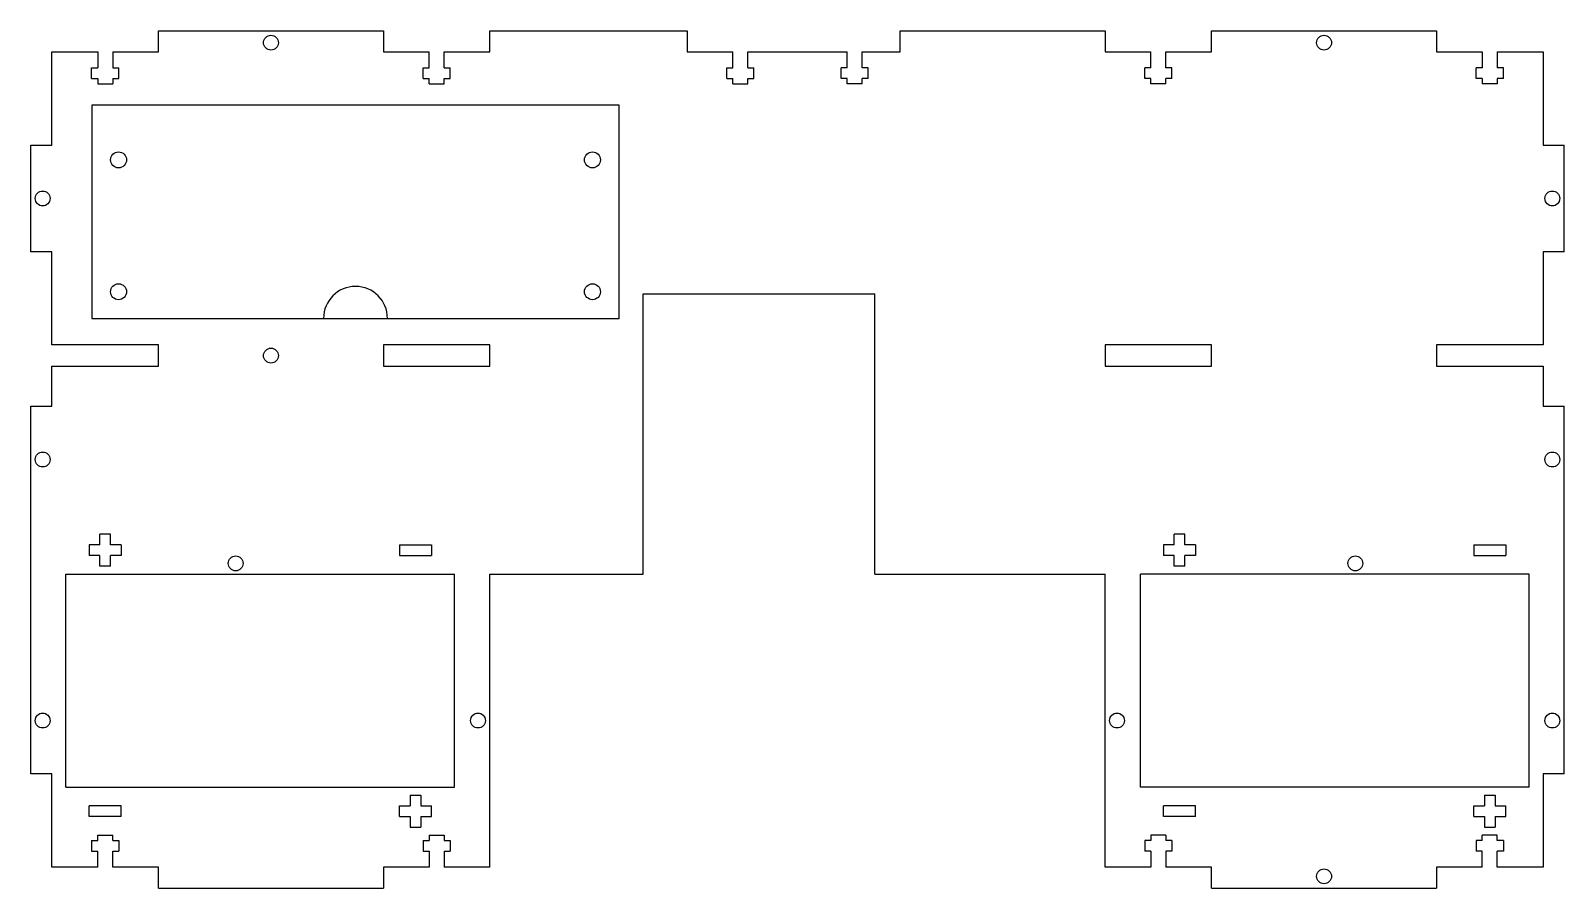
# Model space of a CAD drawing. Header units: millimetres. Extents: x -144 to 144, y -80 to 80.
import ezdxf

# ---------------------------------------------------------------- set-up
doc = ezdxf.new("R2010")
doc.units = ezdxf.units.MM

msp = doc.modelspace()

# ---------------------------------------------------------------- linework, layer by layer
at = {"color": 7, "linetype": 'Continuous', "lineweight": 25}
for p, q in [((-120, 80.5), (-77.75, 80.5)), ((-120, 76.5), (-120, 80.5)), ((-77.75, 80.5), (-77.75, 76.5)), ((-57.75, 80.5), (-20.75, 80.5)), ((-57.75, 76.5), (-57.75, 80.5)), ((-20.75, 80.5), (-20.75, 76.5)), ((19.25, 80.5), (57.75, 80.5)), ((19.25, 76.5), (19.25, 80.5)), ((57.75, 80.5), (57.75, 76.5)), ((77.75, 80.5), (120, 80.5)), ((77.75, 76.5), (77.75, 80.5)), ((120, 80.5), (120, 76.5)), ((-140, 76.5), (-131.4, 76.5)), ((-140, 59), (-140, 76.5)), ((-131.4, 76.5), (-131.4, 73.5)), ((-128.6, 76.5), (-120, 76.5)), ((-128.6, 76.5), (-128.6, 73.5)), ((-77.75, 76.5), (-69.15, 76.5)), ((-69.15, 73.5), (-69.15, 76.5)), ((-66.35, 76.5), (-57.75, 76.5)), ((-66.35, 73.5), (-66.35, 76.5)), ((-20.75, 76.5), (-12.15, 76.5)), ((-12.15, 73.5), (-12.15, 76.5)), ((-9.35, 76.5), (9.35, 76.5)), ((-9.35, 73.5), (-9.35, 76.5)), ((9.35, 73.5), (9.35, 76.5)), ((12.15, 76.5), (19.25, 76.5)), ((12.15, 73.5), (12.15, 76.5)), ((57.75, 76.5), (66.35, 76.5)), ((66.35, 73.5), (66.35, 76.5)), ((69.15, 76.5), (77.75, 76.5)), ((69.15, 73.5), (69.15, 76.5)), ((120, 76.5), (128.6, 76.5)), ((128.6, 76.5), (128.6, 73.5)), ((131.4, 76.5), (140, 76.5)), ((131.4, 76.5), (131.4, 73.5)), ((140, 76.5), (140, 59)), ((-132.55, 71.5), (-132.55, 73.5)), ((-132.55, 73.5), (-131.4, 73.5)), ((-128.6, 73.5), (-127.45, 73.5)), ((-127.45, 71.5), (-127.45, 73.5)), ((-70.3, 71.5), (-70.3, 73.5)), ((-70.3, 73.5), (-69.15, 73.5)), ((-66.35, 73.5), (-65.2, 73.5)), ((-65.2, 71.5), (-65.2, 73.5)), ((-13.3, 71.5), (-13.3, 73.5)), ((-13.3, 73.5), (-12.15, 73.5)), ((-9.35, 73.5), (-8.2, 73.5)), ((-8.2, 71.5), (-8.2, 73.5)), ((8.2, 71.5), (8.2, 73.5)), ((9.35, 73.5), (8.2, 73.5)), ((13.3, 73.5), (12.15, 73.5)), ((13.3, 71.5), (13.3, 73.5)), ((65.2, 71.5), (65.2, 73.5)), ((66.35, 73.5), (65.2, 73.5)), ((70.3, 73.5), (69.15, 73.5)), ((70.3, 71.5), (70.3, 73.5)), ((127.45, 71.5), (127.45, 73.5)), ((128.6, 73.5), (127.45, 73.5)), ((132.55, 73.5), (131.4, 73.5)), ((132.55, 71.5), (132.55, 73.5)), ((-132.55, 71.5), (-131.4, 71.5)), ((-131.4, 71.5), (-131.4, 70.5)), ((-131.4, 70.5), (-128.6, 70.5)), ((-128.6, 71.5), (-127.45, 71.5)), ((-128.6, 71.5), (-128.6, 70.5)), ((-70.3, 71.5), (-69.15, 71.5)), ((-69.15, 70.5), (-69.15, 71.5)), ((-69.15, 70.5), (-66.35, 70.5)), ((-66.35, 71.5), (-65.2, 71.5)), ((-66.35, 70.5), (-66.35, 71.5)), ((-13.3, 71.5), (-12.15, 71.5)), ((-12.15, 70.5), (-12.15, 71.5)), ((-12.15, 70.5), (-9.35, 70.5)), ((-9.35, 71.5), (-8.2, 71.5)), ((-9.35, 70.5), (-9.35, 71.5)), ((9.35, 71.5), (8.2, 71.5)), ((9.35, 70.5), (9.35, 71.5)), ((12.15, 70.5), (9.35, 70.5)), ((13.3, 71.5), (12.15, 71.5)), ((12.15, 70.5), (12.15, 71.5)), ((66.35, 71.5), (65.2, 71.5)), ((66.35, 70.5), (66.35, 71.5)), ((69.15, 70.5), (66.35, 70.5)), ((70.3, 71.5), (69.15, 71.5)), ((69.15, 70.5), (69.15, 71.5)), ((128.6, 71.5), (127.45, 71.5)), ((128.6, 71.5), (128.6, 70.5)), ((131.4, 70.5), (128.6, 70.5)), ((132.55, 71.5), (131.4, 71.5)), ((131.4, 71.5), (131.4, 70.5)), ((-132.51, 66.51), (-132.51, 26.49)), ((-33.49, 66.51), (-132.51, 66.51)), ((-33.5, 66.5), (-132.5, 66.5)), ((-132.5, 66.5), (-132.5, 26.5)), ((-33.5, 26.5), (-33.5, 66.5)), ((-33.49, 26.49), (-33.49, 66.51)), ((-144, 59), (-140, 59)), ((-144, 39), (-144, 59)), ((140, 59), (144, 59)), ((144, 39), (144, 59)), ((-140, 39), (-144, 39)), ((-140, 21.5), (-140, 39)), ((140, 39), (140, 21.5)), ((144, 39), (140, 39)), ((-29, -21.5), (-29, 31.1)), ((-29, 31.1), (14.5, 31.1)), ((14.5, -21.5), (14.5, 31.1)), ((-132.51, 26.49), (-33.49, 26.49)), ((-132.5, 26.5), (-89, 26.5)), ((-77, 26.5), (-33.5, 26.5)), ((-120, 21.5), (-140, 21.5)), ((-120, 17.5), (-120, 21.5)), ((-77.75, 21.5), (-77.75, 17.5)), ((-57.75, 21.5), (-77.75, 21.5)), ((-57.75, 17.5), (-57.75, 21.5)), ((57.75, 21.5), (57.75, 17.5)), ((77.75, 21.5), (57.75, 21.5)), ((77.75, 17.5), (77.75, 21.5)), ((120, 21.5), (120, 17.5)), ((140, 21.5), (120, 21.5)), ((-140, 17.5), (-120, 17.5)), ((-140, 10), (-140, 17.5)), ((-77.75, 17.5), (-57.75, 17.5)), ((57.75, 17.5), (77.75, 17.5)), ((120, 17.5), (140, 17.5)), ((140, 17.5), (140, 10)), ((-144, 10), (-140, 10)), ((-144, -59), (-144, 10)), ((140, 10), (144, 10)), ((144, -59), (144, 10)), ((-131, -16), (-131, -14)), ((-129, -14), (-131, -14)), ((-129, -16), (-129, -14)), ((70.75, -16), (70.75, -14)), ((72.75, -14), (70.75, -14)), ((72.75, -16), (72.75, -14)), ((-133, -16), (-133, -18)), ((-131, -16), (-133, -16)), ((-127, -16), (-129, -16)), ((-127, -16), (-127, -18)), ((-74.75, -16), (-74.75, -18)), ((-74.75, -16), (-68.75, -16)), ((-68.75, -16), (-68.75, -18)), ((68.75, -16), (68.75, -18)), ((70.75, -16), (68.75, -16)), ((74.75, -16), (72.75, -16)), ((74.75, -16), (74.75, -18)), ((127, -16), (127, -18)), ((127, -16), (133, -16)), ((133, -16), (133, -18)), ((-131, -18), (-133, -18)), ((-131, -20), (-131, -18)), ((-129, -20), (-131, -20)), ((-129, -20), (-129, -18)), ((-127, -18), (-129, -18)), ((-74.75, -18), (-68.75, -18)), ((70.75, -18), (68.75, -18)), ((70.75, -20), (70.75, -18)), ((72.75, -20), (70.75, -20)), ((72.75, -20), (72.75, -18)), ((74.75, -18), (72.75, -18)), ((127, -18), (133, -18)), ((-137.38, -61.5), (-137.38, -21.5)), ((-137.38, -21.5), (-64.38, -21.5)), ((-64.38, -61.5), (-64.38, -21.5)), ((-57.75, -76.5), (-57.75, -21.5)), ((-57.75, -21.5), (-29, -21.5)), ((14.5, -21.5), (57.75, -21.5)), ((57.75, -76.5), (57.75, -21.5)), ((64.38, -61.5), (64.38, -21.5)), ((137.38, -21.5), (64.38, -21.5)), ((137.38, -61.5), (137.38, -21.5)), ((-140, -59), (-144, -59)), ((-140, -76.5), (-140, -59)), ((140, -59), (140, -76.5)), ((144, -59), (140, -59)), ((-137.38, -61.5), (-64.38, -61.5)), ((-72.75, -63), (-72.75, -65)), ((-72.75, -63), (-70.75, -63)), ((-70.75, -63), (-70.75, -65)), ((137.38, -61.5), (64.38, -61.5)), ((129, -63), (129, -65)), ((129, -63), (131, -63)), ((131, -63), (131, -65)), ((-133, -67), (-133, -65)), ((-127, -65), (-133, -65)), ((-127, -67), (-127, -65)), ((-74.75, -67), (-74.75, -65)), ((-74.75, -65), (-72.75, -65)), ((-70.75, -65), (-68.75, -65)), ((-68.75, -67), (-68.75, -65)), ((68.75, -67), (68.75, -65)), ((74.75, -65), (68.75, -65)), ((74.75, -67), (74.75, -65)), ((127, -67), (127, -65)), ((127, -65), (129, -65)), ((131, -65), (133, -65)), ((133, -67), (133, -65)), ((-127, -67), (-133, -67)), ((-74.75, -67), (-72.75, -67)), ((-72.75, -67), (-72.75, -69)), ((-72.75, -69), (-70.75, -69)), ((-70.75, -67), (-68.75, -67)), ((-70.75, -67), (-70.75, -69)), ((74.75, -67), (68.75, -67)), ((127, -67), (129, -67)), ((129, -67), (129, -69)), ((129, -69), (131, -69)), ((131, -67), (133, -67)), ((131, -67), (131, -69)), ((-132.55, -71.5), (-132.55, -73.5)), ((-132.55, -71.5), (-131.4, -71.5)), ((-131.4, -71.5), (-131.4, -70.5)), ((-131.4, -70.5), (-128.6, -70.5)), ((-128.6, -71.5), (-128.6, -70.5)), ((-128.6, -71.5), (-127.45, -71.5)), ((-127.45, -71.5), (-127.45, -73.5)), ((-70.3, -71.5), (-70.3, -73.5)), ((-70.3, -71.5), (-69.15, -71.5)), ((-69.15, -70.5), (-69.15, -71.5)), ((-69.15, -70.5), (-66.35, -70.5)), ((-66.35, -70.5), (-66.35, -71.5)), ((-66.35, -71.5), (-65.2, -71.5)), ((-65.2, -71.5), (-65.2, -73.5)), ((65.2, -71.5), (65.2, -73.5)), ((66.35, -71.5), (65.2, -71.5)), ((66.35, -70.5), (66.35, -71.5)), ((69.15, -70.5), (66.35, -70.5)), ((69.15, -70.5), (69.15, -71.5)), ((70.3, -71.5), (69.15, -71.5)), ((70.3, -71.5), (70.3, -73.5)), ((127.45, -71.5), (127.45, -73.5)), ((128.6, -71.5), (127.45, -71.5)), ((128.6, -71.5), (128.6, -70.5)), ((131.4, -70.5), (128.6, -70.5)), ((131.4, -71.5), (131.4, -70.5)), ((132.55, -71.5), (131.4, -71.5)), ((132.55, -71.5), (132.55, -73.5)), ((-132.55, -73.5), (-131.4, -73.5)), ((-131.4, -76.5), (-131.4, -73.5)), ((-128.6, -73.5), (-127.45, -73.5)), ((-128.6, -76.5), (-128.6, -73.5)), ((-70.3, -73.5), (-69.15, -73.5)), ((-69.15, -73.5), (-69.15, -76.5)), ((-66.35, -73.5), (-65.2, -73.5)), ((-66.35, -73.5), (-66.35, -76.5)), ((66.35, -73.5), (65.2, -73.5)), ((66.35, -73.5), (66.35, -76.5)), ((70.3, -73.5), (69.15, -73.5)), ((69.15, -73.5), (69.15, -76.5)), ((128.6, -73.5), (127.45, -73.5)), ((128.6, -76.5), (128.6, -73.5)), ((132.55, -73.5), (131.4, -73.5)), ((131.4, -76.5), (131.4, -73.5)), ((-131.4, -76.5), (-140, -76.5)), ((-120, -76.5), (-128.6, -76.5)), ((-120, -80.5), (-120, -76.5)), ((-77.75, -76.5), (-77.75, -80.5)), ((-69.15, -76.5), (-77.75, -76.5)), ((-57.75, -76.5), (-66.35, -76.5)), ((66.35, -76.5), (57.75, -76.5)), ((77.75, -76.5), (69.15, -76.5)), ((77.75, -80.5), (77.75, -76.5)), ((120, -76.5), (120, -80.5)), ((128.6, -76.5), (120, -76.5)), ((140, -76.5), (131.4, -76.5)), ((-120, -80.5), (-77.75, -80.5)), ((77.75, -80.5), (120, -80.5))]:
    msp.add_line(p, q, dxfattribs=at)
for centre, radius in [((-98.88, 78.25), 1.4), ((98.88, 78.25), 1.4), ((-127.5, 56.25), 1.5), ((-38.5, 56.25), 1.5), ((-141.75, 49), 1.4), ((141.75, 49), 1.4), ((-127.5, 31.5), 1.5), ((-38.5, 31.5), 1.5), ((-98.88, 19.5), 1.4), ((-141.75, 0), 1.4), ((141.75, 0), 1.4), ((-105.5, -19.5), 1.4), ((104.75, -19.5), 1.4), ((-141.75, -49), 1.4), ((-60, -49), 1.4), ((60, -49), 1.4), ((141.75, -49), 1.4), ((98.88, -78.25), 1.4)]:
    msp.add_circle(centre, radius, dxfattribs=at)
msp.add_arc((-83, 26.5), 6, 0, 180, dxfattribs=at)

doc.saveas('drawing.dxf')
